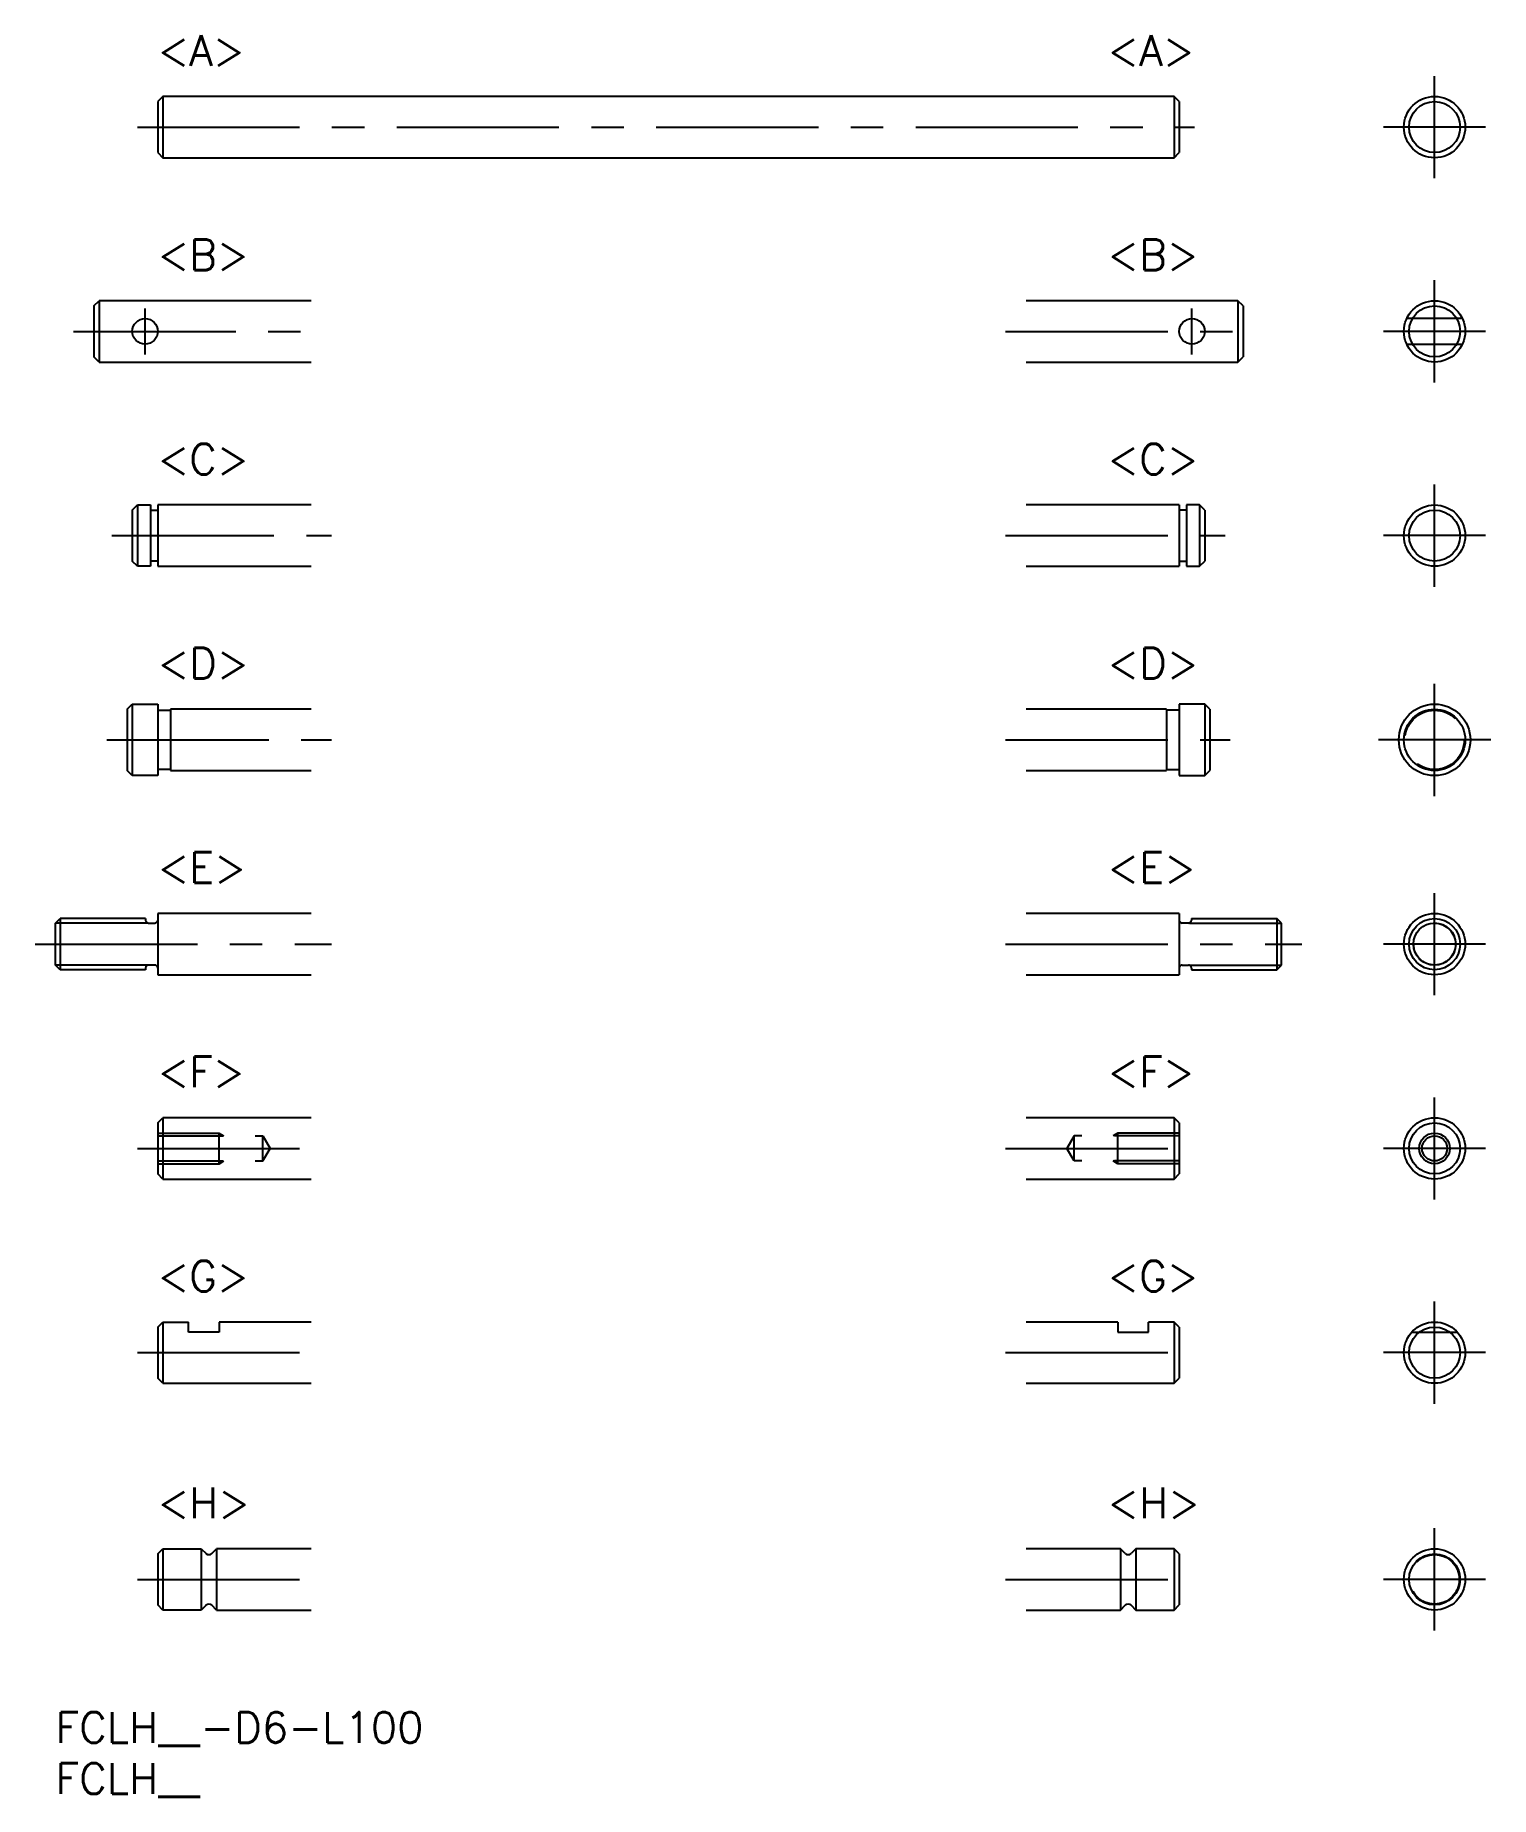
# Model space of a CAD drawing. Extents: x -2 to 140, y -8 to 164.
import ezdxf

# ---------------------------------------------------------------- set-up
doc = ezdxf.new("R2010")
doc.units = 0
doc.header["$LTSCALE"] = 0.5
doc.linetypes.add('CENTER', pattern=[50.8, 31.75, -6.35, 6.35, -6.35])
doc.linetypes.add('DASHED', pattern=[19.05, 12.7, -6.35])
for name, color, linetype in [('MSM_CENTER', 1, 'CENTER'), ('MSM_CONTINUOUS', 7, 'CONTINUOUS'), ('MSM_DASHED', 4, 'DASHED'), ('MSM_NARROW', 5, 'CONTINUOUS'), ('MSM_PART_NUMBER', 7, 'CONTINUOUS')]:
    doc.layers.add(name, color=color, linetype=linetype)
doc.styles.get("Standard").update_dxf_attribs({"font": 'txt.shx', "height": 1, "bigfont": 'bigfont.shx'})

# ---------------------------------------------------------------- blocks, each defined once
blk = doc.blocks.new('*U107')
at = {"layer": 'MSM_PART_NUMBER'}
blk.add_text('FCLH__-D6-L100', height=3, dxfattribs=at).set_placement((0, -3))
blk = doc.blocks.new('*U108')
at = {"layer": 'MSM_PART_NUMBER'}
blk.add_text('FCLH__', height=3, dxfattribs=at).set_placement((0, -8))
blk = doc.blocks.new('*U109')
at = {"layer": 'MSM_PART_NUMBER'}
blk.add_text('<A>', height=3, dxfattribs=at).set_placement((103, 161.2))
blk = doc.blocks.new('*U110')
at = {"layer": 'MSM_PART_NUMBER'}
blk.add_text('<A>', height=3, dxfattribs=at).set_placement((10, 161.2))
blk = doc.blocks.new('*U111')
at = {"layer": 'MSM_PART_NUMBER'}
blk.add_text('<B>', height=3, dxfattribs=at).set_placement((103, 141.2))
blk = doc.blocks.new('*U112')
at = {"layer": 'MSM_PART_NUMBER'}
blk.add_text('<B>', height=3, dxfattribs=at).set_placement((10, 141.2))
blk = doc.blocks.new('*U113')
at = {"layer": 'MSM_PART_NUMBER'}
blk.add_text('<C>', height=3, dxfattribs=at).set_placement((103, 121.2))
blk = doc.blocks.new('*U114')
at = {"layer": 'MSM_PART_NUMBER'}
blk.add_text('<C>', height=3, dxfattribs=at).set_placement((10, 121.2))
blk = doc.blocks.new('*U115')
at = {"layer": 'MSM_PART_NUMBER'}
blk.add_text('<D>', height=3, dxfattribs=at).set_placement((103, 101.2))
blk = doc.blocks.new('*U116')
at = {"layer": 'MSM_PART_NUMBER'}
blk.add_text('<D>', height=3, dxfattribs=at).set_placement((10, 101.2))
blk = doc.blocks.new('*U117')
at = {"layer": 'MSM_PART_NUMBER'}
blk.add_text('<E>', height=3, dxfattribs=at).set_placement((103, 81.2))
blk = doc.blocks.new('*U118')
at = {"layer": 'MSM_PART_NUMBER'}
blk.add_text('<E>', height=3, dxfattribs=at).set_placement((10, 81.2))
blk = doc.blocks.new('*U119')
at = {"layer": 'MSM_PART_NUMBER'}
blk.add_text('<F>', height=3, dxfattribs=at).set_placement((103, 61.2))
blk = doc.blocks.new('*U120')
at = {"layer": 'MSM_PART_NUMBER'}
blk.add_text('<F>', height=3, dxfattribs=at).set_placement((10, 61.2))
blk = doc.blocks.new('*U121')
at = {"layer": 'MSM_PART_NUMBER'}
blk.add_text('<G>', height=3, dxfattribs=at).set_placement((103, 41.2))
blk = doc.blocks.new('*U122')
at = {"layer": 'MSM_PART_NUMBER'}
blk.add_text('<G>', height=3, dxfattribs=at).set_placement((10, 41.2))
blk = doc.blocks.new('*U123')
at = {"layer": 'MSM_PART_NUMBER'}
blk.add_text('<H>', height=3, dxfattribs=at).set_placement((103, 19))
blk = doc.blocks.new('*U124')
at = {"layer": 'MSM_PART_NUMBER'}
blk.add_text('<H>', height=3, dxfattribs=at).set_placement((10, 19))

msp = doc.modelspace()

# ---------------------------------------------------------------- linework, layer by layer
at = {"layer": 'MSM_CENTER'}
for p, q in [((135, 150.2), (135, 160.2)), ((8, 155.2), (111.5, 155.2)), ((140, 155.2), (130, 155.2)), ((135, 130.2), (135, 140.2)), ((8.75, 132.95), (8.75, 137.45)), ((111.25, 132.95), (111.25, 137.45)), ((1.75, 135.2), (27, 135.2)), ((93, 135.2), (118.25, 135.2)), ((140, 135.2), (130, 135.2)), ((135, 110.2), (135, 120.2)), ((5.5, 115.2), (27, 115.2)), ((93, 115.2), (114.5, 115.2)), ((140, 115.2), (130, 115.2)), ((135, 89.7), (135, 100.7)), ((5, 95.2), (27, 95.2)), ((93, 95.2), (115, 95.2)), ((140.5, 95.2), (129.5, 95.2)), ((135, 70.2), (135, 80.2)), ((-2, 75.2), (27, 75.2)), ((93, 75.2), (122, 75.2)), ((140, 75.2), (130, 75.2)), ((135, 50.2), (135, 60.2)), ((8, 55.2), (27, 55.2)), ((93, 55.2), (112, 55.2)), ((140, 55.2), (130, 55.2)), ((135, 30.2), (135, 40.2)), ((8, 35.2), (27, 35.2)), ((93, 35.2), (112, 35.2)), ((140, 35.2), (130, 35.2)), ((135, 8), (135, 18)), ((8, 13), (27, 13)), ((93, 13), (112, 13)), ((140, 13), (130, 13))]:
    msp.add_line(p, q, dxfattribs=at)
at = {"layer": 'MSM_CONTINUOUS'}
for p, q in [((10.5, 158.2), (10, 157.7)), ((10, 157.7), (10, 152.7)), ((109.5, 158.2), (10.5, 158.2)), ((10.5, 158.2), (10.5, 152.2)), ((110, 157.7), (109.5, 158.2)), ((109.5, 158.2), (109.5, 152.2)), ((110, 157.7), (110, 152.7)), ((10, 152.7), (10.5, 152.2)), ((10.5, 152.2), (109.5, 152.2)), ((109.5, 152.2), (110, 152.7)), ((3.75, 137.7), (4.25, 138.2)), ((4.25, 138.2), (4.25, 132.2)), ((25, 138.2), (4.25, 138.2)), ((115.75, 138.2), (95, 138.2)), ((116.25, 137.7), (115.75, 138.2)), ((115.75, 138.2), (115.75, 132.2)), ((3.75, 137.7), (3.75, 132.7)), ((116.25, 137.7), (116.25, 132.7)), ((4.25, 132.2), (3.75, 132.7)), ((4.25, 132.2), (25, 132.2)), ((95, 132.2), (115.75, 132.2)), ((115.75, 132.2), (116.25, 132.7)), ((7.5, 117.7), (8, 118.2)), ((7.5, 117.7), (7.5, 112.7)), ((8, 118.2), (9.3, 118.2)), ((8, 118.2), (8, 112.2)), ((9.3, 118.2), (9.3, 112.2)), ((9.3, 117.7), (10, 117.7)), ((10, 118.2), (10, 112.2)), ((25, 118.2), (10, 118.2)), ((110, 118.2), (95, 118.2)), ((110, 118.2), (110, 112.2)), ((110.7, 117.7), (110, 117.7)), ((112, 118.2), (110.7, 118.2)), ((110.7, 118.2), (110.7, 112.2)), ((112.5, 117.7), (112, 118.2)), ((112, 118.2), (112, 112.2)), ((112.5, 117.7), (112.5, 112.7)), ((8, 112.2), (7.5, 112.7)), ((9.3, 112.2), (8, 112.2)), ((10, 112.7), (9.3, 112.7)), ((10, 112.2), (25, 112.2)), ((95, 112.2), (110, 112.2)), ((110, 112.7), (110.7, 112.7)), ((110.7, 112.2), (112, 112.2)), ((112, 112.2), (112.5, 112.7)), ((7, 98.2), (7.5, 98.7)), ((7.5, 98.7), (10, 98.7)), ((7.5, 98.7), (7.5, 91.7)), ((10, 98.7), (10, 91.7)), ((112.5, 98.7), (110, 98.7)), ((110, 98.7), (110, 91.7)), ((113, 98.2), (112.5, 98.7)), ((112.5, 98.7), (112.5, 91.7)), ((7, 98.2), (7, 92.2)), ((10, 98.1), (11.25, 98.1)), ((11.25, 98.2), (11.25, 92.2)), ((25, 98.2), (11.25, 98.2)), ((108.75, 98.2), (95, 98.2)), ((108.75, 98.2), (108.75, 92.2)), ((110, 98.1), (108.75, 98.1)), ((113, 98.2), (113, 92.2)), ((7.5, 91.7), (7, 92.2)), ((10, 91.7), (7.5, 91.7)), ((11.25, 92.3), (10, 92.3)), ((11.25, 92.2), (25, 92.2)), ((95, 92.2), (108.75, 92.2)), ((108.75, 92.3), (110, 92.3)), ((110, 91.7), (112.5, 91.7)), ((112.5, 91.7), (113, 92.2)), ((0, 77.26), (0.43, 77.7)), ((0.43, 77.7), (0.43, 72.7)), ((8.8, 77.7), (0.43, 77.7)), ((8.8, 77.7), (8.8, 77.55)), ((10, 78.2), (10, 72.2)), ((25, 78.2), (10, 78.2)), ((110, 78.2), (95, 78.2)), ((110, 78.2), (110, 72.2)), ((111.2, 77.7), (111.2, 77.55)), ((111.2, 77.7), (119.57, 77.7)), ((120, 77.26), (119.57, 77.7)), ((119.57, 77.7), (119.57, 72.7)), ((0, 73.13), (0, 77.26)), ((9.1, 77.25), (9.7, 77.25)), ((110.9, 77.25), (110.3, 77.25)), ((120, 73.13), (120, 77.26)), ((0.43, 72.7), (0, 73.13)), ((8.8, 72.7), (0.43, 72.7)), ((8.8, 72.85), (8.8, 72.7)), ((9.7, 73.15), (9.1, 73.15)), ((110.3, 73.15), (110.9, 73.15)), ((111.2, 72.85), (111.2, 72.7)), ((111.2, 72.7), (119.57, 72.7)), ((119.57, 72.7), (120, 73.13)), ((10, 72.2), (25, 72.2)), ((95, 72.2), (110, 72.2)), ((10, 57.7), (10.5, 58.2)), ((10, 57.7), (10, 52.7)), ((10.5, 58.2), (10.5, 52.2)), ((25, 58.2), (10.5, 58.2)), ((109.5, 58.2), (95, 58.2)), ((110, 57.7), (109.5, 58.2)), ((109.5, 58.2), (109.5, 52.2)), ((110, 57.7), (110, 52.7)), ((10.5, 52.2), (10, 52.7)), ((10.5, 52.2), (25, 52.2)), ((95, 52.2), (109.5, 52.2)), ((109.5, 52.2), (110, 52.7)), ((10, 37.7), (10.5, 38.2)), ((10.5, 38.2), (13, 38.2)), ((10.5, 38.2), (10.5, 32.2)), ((13, 37.2), (13, 38.2)), ((16, 38.2), (16, 37.2)), ((25, 38.2), (16, 38.2)), ((104, 38.2), (95, 38.2)), ((104, 38.2), (104, 37.2)), ((107, 37.2), (107, 38.2)), ((109.5, 38.2), (107, 38.2)), ((110, 37.7), (109.5, 38.2)), ((109.5, 38.2), (109.5, 32.2)), ((10, 37.7), (10, 32.7)), ((16, 37.2), (13, 37.2)), ((104, 37.2), (107, 37.2)), ((110, 37.7), (110, 32.7)), ((10.5, 32.2), (10, 32.7)), ((10.5, 32.2), (25, 32.2)), ((95, 32.2), (109.5, 32.2)), ((109.5, 32.2), (110, 32.7)), ((10, 15.5), (10.5, 16)), ((10.5, 16), (14.25, 16)), ((10.5, 16), (10.5, 10)), ((14.25, 16), (14.72, 15.53)), ((14.25, 16), (14.25, 10)), ((15.28, 15.53), (15.75, 16)), ((15.75, 16), (15.75, 10)), ((25, 16), (15.75, 16)), ((104.25, 16), (95, 16)), ((104.72, 15.53), (104.25, 16)), ((104.25, 16), (104.25, 10)), ((105.75, 16), (105.28, 15.53)), ((109.5, 16), (105.75, 16)), ((105.75, 16), (105.75, 10)), ((110, 15.5), (109.5, 16)), ((109.5, 16), (109.5, 10)), ((10, 15.5), (10, 10.5)), ((110, 15.5), (110, 10.5)), ((10.5, 10), (10, 10.5)), ((14.72, 10.47), (14.25, 10)), ((15.75, 10), (15.28, 10.47)), ((104.25, 10), (104.72, 10.47)), ((105.28, 10.47), (105.75, 10)), ((109.5, 10), (110, 10.5)), ((14.25, 10), (10.5, 10)), ((15.75, 10), (25, 10)), ((95, 10), (104.25, 10)), ((105.75, 10), (109.5, 10))]:
    msp.add_line(p, q, dxfattribs=at)
for centre, radius in [((135, 155.2), 3), ((135, 155.2), 2.5), ((135, 135.2), 3), ((8.75, 135.2), 1.25), ((111.25, 135.2), 1.25), ((135, 135.2), 2.5), ((135, 115.2), 3), ((135, 115.2), 2.5), ((135, 95.2), 3.5), ((135, 95.2), 3), ((135, 75.2), 3), ((135, 75.2), 2.5), ((135, 55.2), 3), ((135, 55.2), 2.5), ((135, 55.2), 1.23), ((135, 35.2), 3), ((135, 35.2), 2.5), ((135, 13), 3), ((135, 13), 2.5)]:
    msp.add_circle(centre, radius, dxfattribs=at)
for centre, radius, start, end in [((9.1, 77.55), 0.3, 180, 270), ((9.7, 77.55), 0.3, 270, 0), ((110.3, 77.55), 0.3, 180, 270), ((110.9, 77.55), 0.3, 270, 0), ((9.1, 72.85), 0.3, 90, 180), ((9.7, 72.85), 0.3, 0, 90), ((110.3, 72.85), 0.3, 90, 180), ((110.9, 72.85), 0.3, 0, 90), ((15, 15.82), 0.4, 225, 315), ((105, 15.82), 0.4, 225, 315), ((15, 10.18), 0.4, 45, 135), ((105, 10.18), 0.4, 45, 135)]:
    msp.add_arc(centre, radius, start, end, dxfattribs=at)
at = {"layer": 'MSM_DASHED'}
for p, q in [((137.73, 136.45), (132.27, 136.45)), ((132.27, 133.95), (137.73, 133.95)), ((10, 56.7), (16, 56.7)), ((10, 56.43), (20.29, 56.43)), ((16, 56.7), (16.47, 56.43)), ((16, 53.7), (16, 56.7)), ((20.29, 53.97), (20.29, 56.43)), ((20.29, 56.43), (21, 55.2)), ((20.29, 53.97), (21, 55.2)), ((99.71, 56.43), (99, 55.2)), ((99.71, 53.97), (99, 55.2)), ((110, 56.43), (99.71, 56.43)), ((99.71, 53.97), (99.71, 56.43)), ((104, 56.7), (103.53, 56.43)), ((110, 56.7), (104, 56.7)), ((104, 53.7), (104, 56.7)), ((10, 53.97), (20.29, 53.97)), ((10, 53.7), (16, 53.7)), ((16, 53.7), (16.47, 53.97)), ((110, 53.97), (99.71, 53.97)), ((104, 53.7), (103.53, 53.97)), ((110, 53.7), (104, 53.7)), ((132.76, 37.2), (137.24, 37.2))]:
    msp.add_line(p, q, dxfattribs=at)
for centre, radius in [((135, 95.2), 2.9), ((135, 75.2), 2.05), ((135, 13), 2.42)]:
    msp.add_circle(centre, radius, dxfattribs=at)
at = {"layer": 'MSM_NARROW'}
for p, q in [((9, 77.26), (0, 77.26)), ((111, 77.26), (120, 77.26)), ((9, 73.13), (0, 73.13)), ((111, 73.13), (120, 73.13))]:
    msp.add_line(p, q, dxfattribs=at)
for centre, radius in [((135, 75.2), 2.07), ((135, 55.2), 1.5)]:
    msp.add_circle(centre, radius, dxfattribs=at)

# ---------------------------------------------------------------- block references
at = {"layer": 'MSM_CONTINUOUS'}
for name in ['*U110', '*U109', '*U112', '*U111', '*U114', '*U113', '*U116', '*U115', '*U118', '*U117', '*U120', '*U119', '*U122', '*U121', '*U124', '*U123', '*U107', '*U108']:
    msp.add_blockref(name, (0, 0), dxfattribs=at)

doc.saveas('drawing.dxf')
